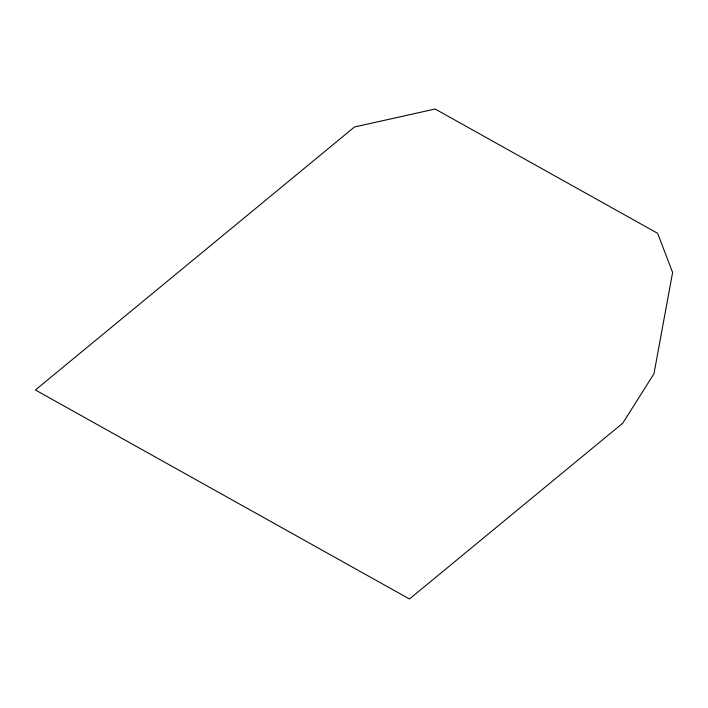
<?xml version="1.0" encoding="UTF-8"?>
<svg xmlns="http://www.w3.org/2000/svg" width="708" height="708" viewBox="0 0 708 708"><rect width="100%" height="100%" fill="white"/><g stroke="black" fill="none" stroke-linecap="round" stroke-linejoin="round"><path stroke-width="1.06" d="M672.6 272.465L653.962 373.78L622.73 423.216L409.472 598.986L35.4 389.993L354.487 126.989L435.137 109.014L657.652 233.33L672.6 272.465"/></g></svg>
